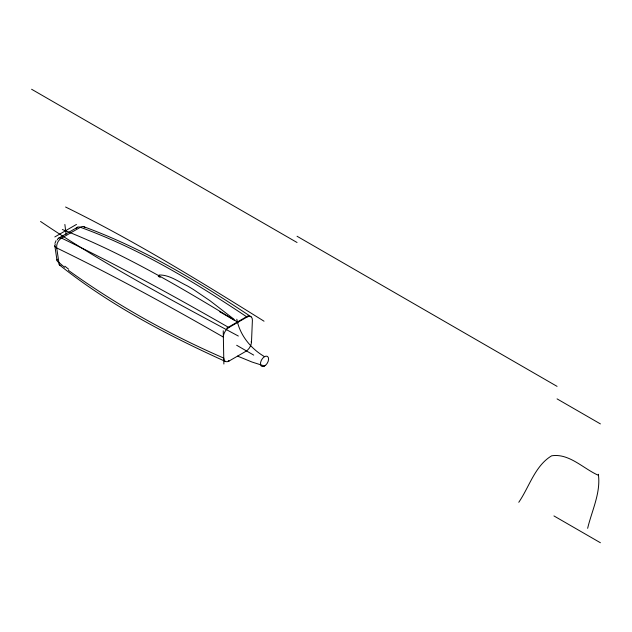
<?xml version="1.0" encoding="UTF-8"?>
<svg xmlns="http://www.w3.org/2000/svg" width="632" height="632" viewBox="0 0 632 632"><rect width="100%" height="100%" fill="white"/><g stroke="black" fill="none" stroke-linecap="round" stroke-linejoin="round"><path stroke-width="0.95" d="M228.263 360.675L229.092 361.014L246.046 351.218A7.663 4.369 -59.4 0 0 251.497 342.086L252.389 320.329A7.655 4.361 -59.4 0 0 247.049 317.027C194.514 282.101 139.933 248.779 80.367 227.275A7.663 4.424 60 0 0 76.282 228.531M54.929 243.415L56.035 240.666M587.642 528.328C591.821 510.727 601 492.612 598.338 474.253M518.777 502.282C529.34 486.901 534.917 465.808 551.649 455.806C569.274 453.065 583.47 468.833 598.591 475.39M54.818 236.945L76.48 224.431M58.792 238.059L77.586 227.212M226.619 328.221L248.289 315.716M55.245 244.355A7.663 3.792 -8.5 0 0 56.706 247.942C113.412 275.402 168.712 305.746 223.357 337.085A7.655 4.361 -59.4 0 1 228.839 327.542L247.049 317.027M264.539 366.039L252.073 362.057L237.569 356.116M83.795 226.73C143.496 248.55 198.393 281.675 251.102 316.798M62.347 229.527C124.117 253.677 181.479 287.797 237.948 322.281M225.545 361.52C167.314 335.126 109.652 305.003 59.511 264.998M251.512 342.086L251.046 341.865M65.57 207.012C134.166 240.626 199.278 280.829 264.034 321.206M238.343 336.042C171.225 300.002 103.719 264.192 40.543 221.461M297.04 236.25L557.061 386.365M31.6 89.254L297.04 242.498M557.061 398.879L600.4 423.898M158.482 276.405L160.188 277.393M219.723 311.758L234.18 320.108M553.932 515.925L600.4 542.746M236.668 345.262L253.701 355.097M228.839 327.542C174.005 296.092 118.532 265.582 61.573 238.122A7.663 4.424 60 0 0 57.291 239.86M264.539 356.661C250.762 348.603 239.82 335.134 236.818 319.247M68.406 270.354C116.746 305.106 169.163 334.399 223.76 358.099A7.663 4.369 -59.4 0 0 229.084 361.03M233.951 319.215L210.045 300.761L193.621 289.63A201.521 116.351 60 0 0 187.333 285.885C178.516 281.706 169.574 274.865 159.454 274.999A7.402 4.274 60 0 0 158.877 275.291L158.49 275.663A1.643 0.948 60 0 0 158.348 276.121L158.34 276.35M64.59 267.328L58.871 262.422A7.663 3.792 -8.5 0 1 57.196 259.215M54.85 245.88L57.006 260.36M64.867 224.471L66.099 234.259M223.238 330.773L223.878 364.016M85.051 227.631A7.663 4.772 -71.6 0 0 80.367 227.275L61.573 238.122A7.663 5.34 -65.3 0 0 56.706 247.942L58.871 262.422A7.663 3.555 -47.7 0 0 60.988 265.416M68.651 269.224A200.241 125.744 67.7 0 1 64.867 266.19M265.59 365.272A5.743 3.318 -60 0 0 267.407 356.377A5.743 3.318 -60 0 0 260.613 362.405A5.743 3.318 -60 0 0 265.59 365.272"/></g></svg>
